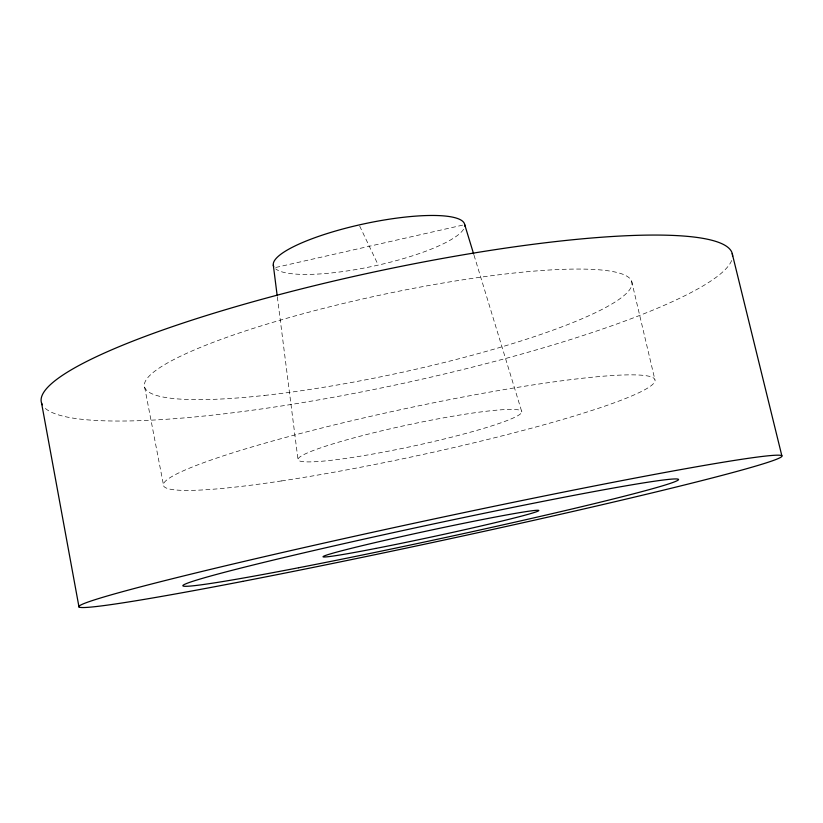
<?xml version="1.0" encoding="UTF-8"?>
<svg xmlns="http://www.w3.org/2000/svg" width="823" height="823" viewBox="0 0 823 823"><rect width="100%" height="100%" fill="white"/><g stroke="black" fill="none" stroke-linecap="round" stroke-linejoin="round"><path stroke-width="0.62" stroke-dasharray="4.12 3.09" d="M275.767 267.465L463.472 224.946M359.682 226.058L378.251 265.099M474.038 255.264L521.813 411.891A114.428 10.925 -12.1 0 1 353.839 457.218A114.428 10.925 -12.1 0 1 354.044 437.826A114.428 10.925 -12.1 0 1 521.813 411.891M631.622 281.188L654.83 379.424M144.642 387.211L163.623 485.714M277.341 296.897L297.998 459.584M731.637 260.49A353.376 57.507 -12.1 0 1 397.19 384.639A353.376 57.507 -12.1 0 1 44.175 407.292M463.565 229.216A97.824 21.665 -12.1 0 1 372.315 266.395A97.824 21.665 -12.1 0 1 275.726 268.915M264.574 395.421A249.235 40.049 -12.1 0 0 632.023 283.812A249.235 40.049 -12.1 0 0 267.948 323.82A249.235 40.049 -12.1 0 0 264.574 395.421M281.466 480.941A251.344 24.248 -12.1 0 0 654.995 381.028A251.344 24.248 -12.1 0 0 291.291 435.912A251.344 24.248 -12.1 0 0 281.466 480.941"/><path stroke-width="1.23" d="M464.707 224.669L473.667 254.04M781.85 455.777L731.956 252.61A353.376 57.507 -12.1 0 0 362.069 274.594A353.376 57.507 -12.1 0 0 42.312 404.793M41.541 402.992L78.977 606.932M273.308 265.119L277.176 295.622M732.254 253.546A353.376 57.507 -12.1 0 1 732.552 256.426M273.709 266.487A97.824 21.665 -12.1 0 1 365.721 223.496A97.824 21.665 -12.1 0 1 464.738 226.109M375.813 548.427A110.344 3.405 -12.1 0 0 538.787 510.569A110.344 3.405 -12.1 0 0 378.117 541.904A110.344 3.405 -12.1 0 0 375.813 548.427M242.764 581.367A359.548 11.357 -12.1 0 0 781.706 456.58A359.548 11.357 -12.1 0 0 266.775 556.122A359.548 11.357 -12.1 0 0 242.764 581.367M298.595 567.747A253.484 7.901 -12.1 0 0 678.358 479.891A253.484 7.901 -12.1 0 0 315.106 550.227A253.484 7.901 -12.1 0 0 298.595 567.747"/></g></svg>
